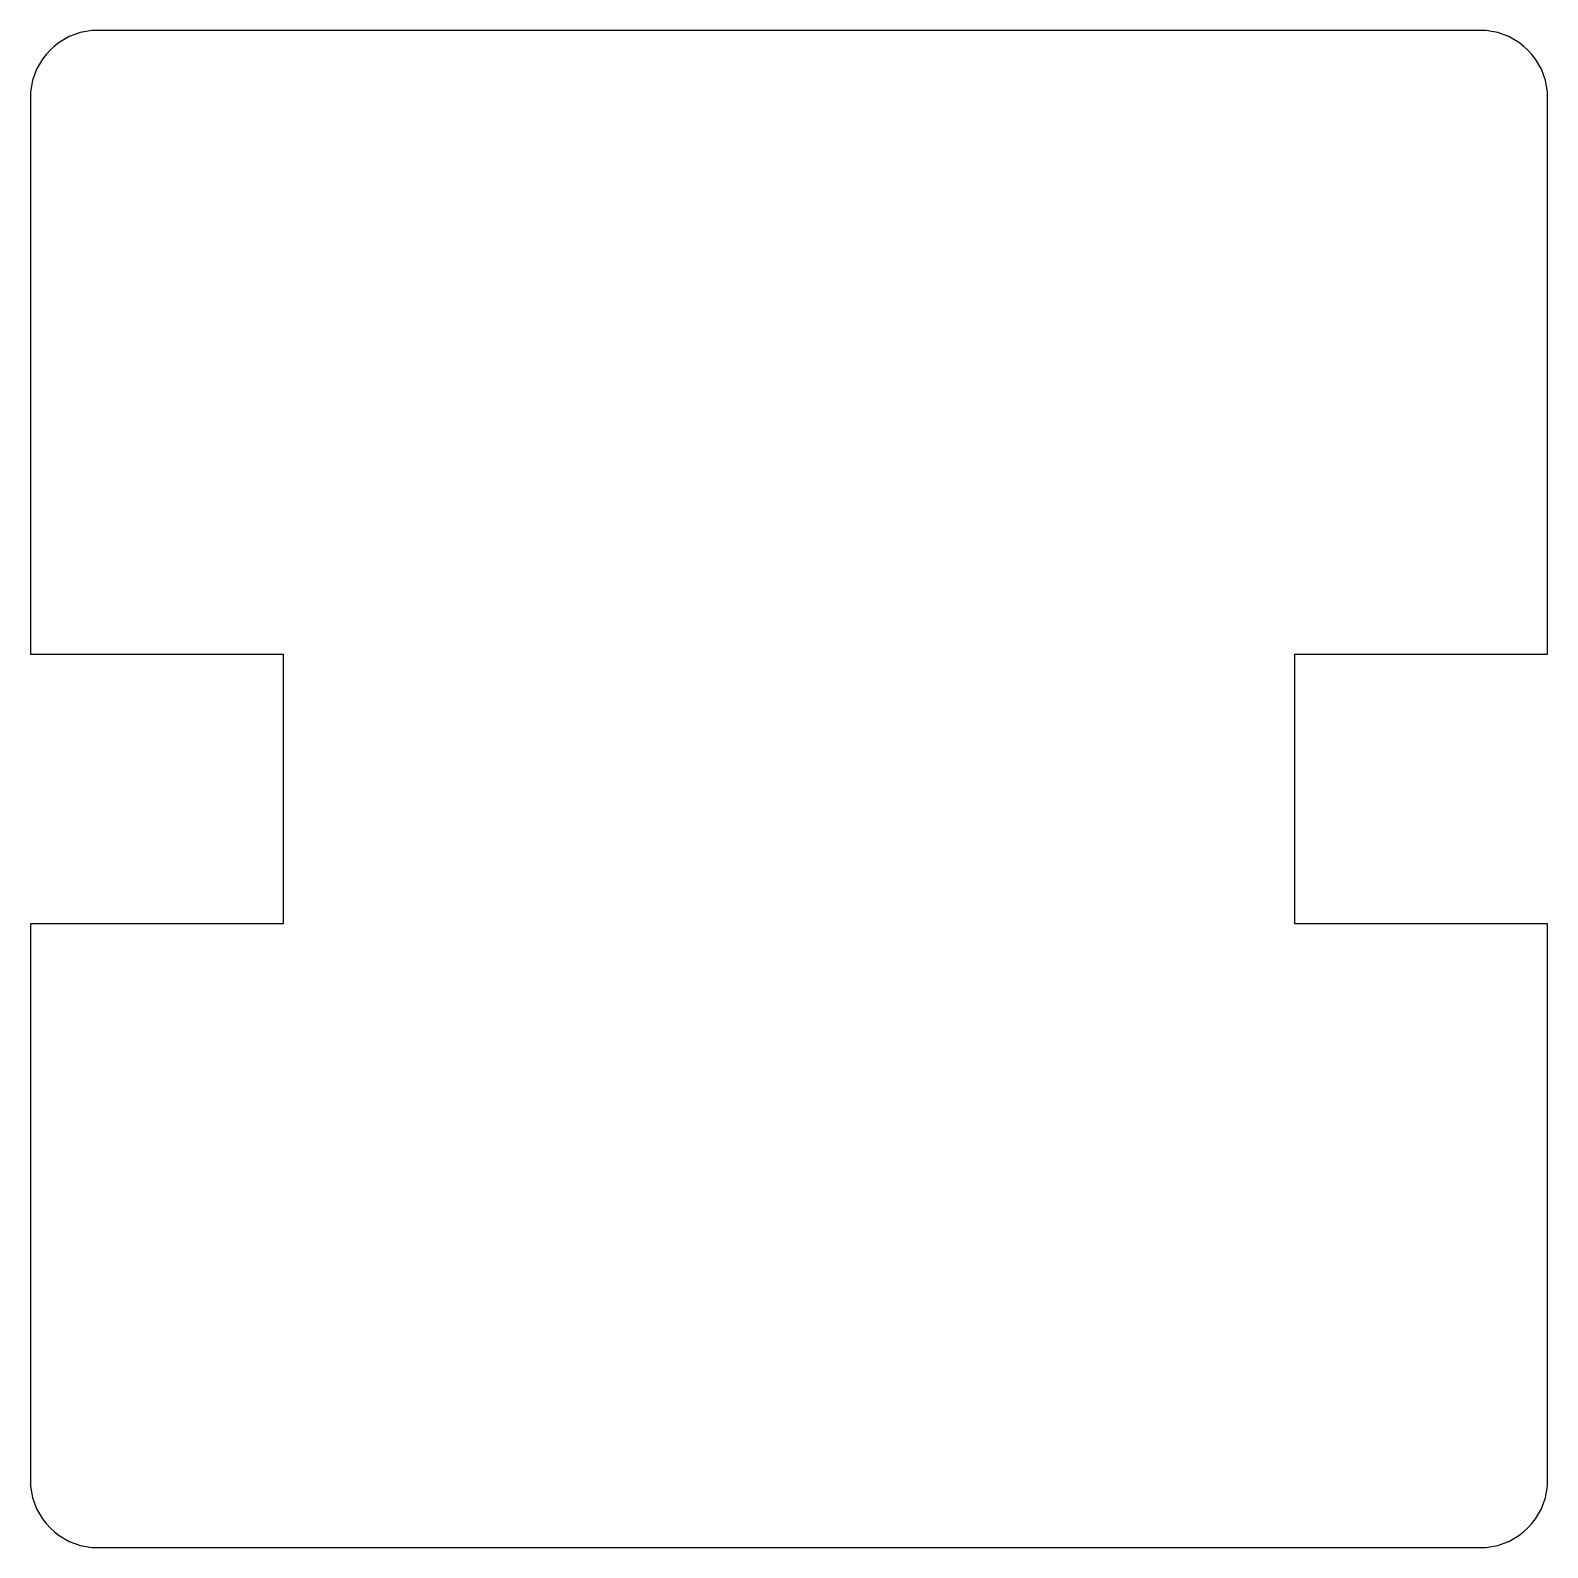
# Model space of a CAD drawing. Header units: metres. Extents: x -22.5 to 22.5, y -22.5 to 22.5.
import ezdxf

# ---------------------------------------------------------------- set-up
doc = ezdxf.new("R2010")
doc.units = ezdxf.units.M

msp = doc.modelspace()

# ---------------------------------------------------------------- linework, layer by layer
for p, q in [((-20.5, 22.5), (-20.6743, 22.4924)), ((20.5, 22.5), (-20.5, 22.5)), ((20.6743, 22.4924), (20.5, 22.5)), ((-21.6471, 22.1383), (-21.7856, 22.0321)), ((-21.5, 22.232), (-21.6471, 22.1383)), ((-21.3452, 22.3126), (-21.5, 22.232)), ((-21.184, 22.3794), (-21.3452, 22.3126)), ((-21.0176, 22.4318), (-21.184, 22.3794)), ((-20.8473, 22.4696), (-21.0176, 22.4318)), ((-20.6743, 22.4924), (-20.8473, 22.4696)), ((20.8473, 22.4696), (20.6743, 22.4924)), ((21.0176, 22.4318), (20.8473, 22.4696)), ((21.184, 22.3794), (21.0176, 22.4318)), ((21.3452, 22.3126), (21.184, 22.3794)), ((21.5, 22.232), (21.3452, 22.3126)), ((21.6471, 22.1383), (21.5, 22.232)), ((21.7856, 22.0321), (21.6471, 22.1383)), ((-22.1383, 21.6471), (-22.232, 21.5)), ((-22.0321, 21.7856), (-22.1383, 21.6471)), ((-21.9142, 21.9142), (-22.0321, 21.7856)), ((-21.7856, 22.0321), (-21.9142, 21.9142)), ((21.9142, 21.9142), (21.7856, 22.0321)), ((22.0321, 21.7856), (21.9142, 21.9142)), ((22.1383, 21.6471), (22.0321, 21.7856)), ((22.232, 21.5), (22.1383, 21.6471)), ((-22.3794, 21.184), (-22.4318, 21.0176)), ((-22.3126, 21.3452), (-22.3794, 21.184)), ((-22.232, 21.5), (-22.3126, 21.3452)), ((22.3126, 21.3452), (22.232, 21.5)), ((22.3794, 21.184), (22.3126, 21.3452)), ((22.4318, 21.0176), (22.3794, 21.184)), ((-22.4696, 20.8473), (-22.4924, 20.6743)), ((-22.4318, 21.0176), (-22.4696, 20.8473)), ((22.4696, 20.8473), (22.4318, 21.0176)), ((22.4924, 20.6743), (22.4696, 20.8473)), ((-22.4924, 20.6743), (-22.5, 20.5)), ((-22.5, 20.5), (-22.5, 4)), ((22.5, 20.5), (22.4924, 20.6743)), ((22.5, 4), (22.5, 20.5)), ((-22.5, 4), (-15, 4)), ((-15, 4), (-15, -4)), ((15, -4), (15, 4)), ((15, 4), (22.5, 4)), ((-15, -4), (-22.5, -4)), ((-22.5, -4), (-22.5, -20.5)), ((22.5, -4), (15, -4)), ((22.5, -20.5), (22.5, -4)), ((-22.5, -20.5), (-22.4924, -20.6743)), ((-22.4924, -20.6743), (-22.4696, -20.8473)), ((22.4696, -20.8473), (22.4924, -20.6743)), ((22.4924, -20.6743), (22.5, -20.5)), ((-22.4696, -20.8473), (-22.4318, -21.0176)), ((-22.4318, -21.0176), (-22.3794, -21.184)), ((22.3794, -21.184), (22.4318, -21.0176)), ((22.4318, -21.0176), (22.4696, -20.8473)), ((-22.3794, -21.184), (-22.3126, -21.3452)), ((-22.3126, -21.3452), (-22.232, -21.5)), ((-22.232, -21.5), (-22.1383, -21.6471)), ((22.1383, -21.6471), (22.232, -21.5)), ((22.232, -21.5), (22.3126, -21.3452)), ((22.3126, -21.3452), (22.3794, -21.184)), ((-22.1383, -21.6471), (-22.0321, -21.7856)), ((-22.0321, -21.7856), (-21.9142, -21.9142)), ((-21.9142, -21.9142), (-21.7856, -22.0321)), ((-21.7856, -22.0321), (-21.6471, -22.1383)), ((21.6471, -22.1383), (21.7856, -22.0321)), ((21.7856, -22.0321), (21.9142, -21.9142)), ((21.9142, -21.9142), (22.0321, -21.7856)), ((22.0321, -21.7856), (22.1383, -21.6471)), ((-21.6471, -22.1383), (-21.5, -22.232)), ((-21.5, -22.232), (-21.3452, -22.3126)), ((-21.3452, -22.3126), (-21.184, -22.3794)), ((-21.184, -22.3794), (-21.0176, -22.4318)), ((-21.0176, -22.4318), (-20.8473, -22.4696)), ((-20.8473, -22.4696), (-20.6743, -22.4924)), ((-20.6743, -22.4924), (-20.5, -22.5)), ((-20.5, -22.5), (20.5, -22.5)), ((20.5, -22.5), (20.6743, -22.4924)), ((20.6743, -22.4924), (20.8473, -22.4696)), ((20.8473, -22.4696), (21.0176, -22.4318)), ((21.0176, -22.4318), (21.184, -22.3794)), ((21.184, -22.3794), (21.3452, -22.3126)), ((21.3452, -22.3126), (21.5, -22.232)), ((21.5, -22.232), (21.6471, -22.1383))]:
    msp.add_line(p, q)

doc.saveas('drawing.dxf')
